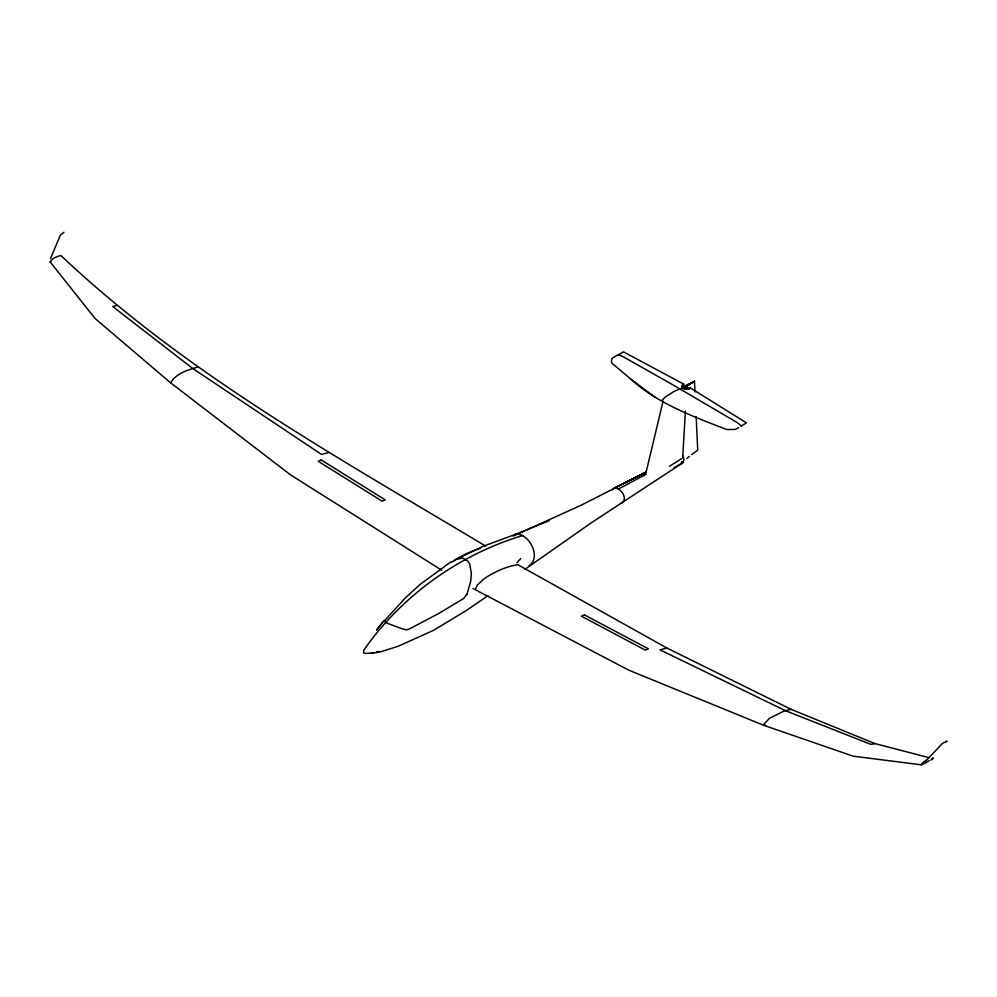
<?xml version="1.0" encoding="UTF-8"?>
<svg xmlns="http://www.w3.org/2000/svg" width="997" height="997" viewBox="0 0 997 997"><rect width="100%" height="100%" fill="white"/><g stroke="black" fill="none" stroke-linecap="round" stroke-linejoin="round"><path stroke-width="1.5" d="M441.609 570.134L290.439 474.809L170.749 382.948L95.051 318.492L50.087 261.85L52.467 259.133A29.125 15.989 -57.7 0 1 60.892 255.531C186.24 373.887 338.718 457.847 485.551 546.057M170.749 382.948C175.734 373.252 188.308 369.875 198.067 366.958M685.4 411.15L682.658 457.935M686.721 389.503L686.908 386.425L685.512 385.627M451.217 561.647L420.36 584.242L405.53 597.664L384.119 621.206L388.755 623.873L401.293 628.459L405.605 629.805L408.583 629.369L439.154 613.255L463.792 598.424L467.257 593.477L470.783 580.827L471.369 573.275L469.724 564.04L467.855 561.062L462.683 558.071L455.816 559.442L451.903 562.034M681.911 386.848L683.718 384.119L623.461 351.866L619.635 354.072M466.646 594.935L467.257 593.477M50.486 258.522L60.418 235.08L63.958 232.264M612.457 489.938L613.454 488.542L645.533 472.428L581.525 505.043L513.168 536.05M681.861 387.085A6.78 3.913 0 0 1 682.92 384.692L683.718 384.119L681.911 385.665L682.671 387.721L690.585 388.082L746.454 422.865L741.02 426.105M516.92 562.744L520.683 558.632M644.062 475.694L646.193 471.83L663.08 401.155L661.435 400.944L664.999 397.305L673.598 391.684L682.671 387.721L682.671 388.693M382.574 622.452L376.554 630.141L383.571 621.193M925.104 761.72L942.526 743.363L947.15 741.207L946.141 741.594M383.957 620.745L385.291 620.196M524.908 569.299L591.595 522.602L682.845 462.77L683.942 459.617L683.107 455.866M930.961 760.1L933.479 758.106L932.045 758.48M686.933 458.308L689.326 456.476M691.719 454.644L697.713 450.083L696.143 416.547M487.944 595.67L466.92 610.139L433.894 630.166L398.177 646.255L380.904 651.751L372.093 653.297M681.574 458.67L669.598 466.284M683.406 462.134L682.135 461.96M927.372 761.845L929.254 760.599M674.159 467.593L682.845 462.77M617.604 354.982L611.971 358.496L611.286 361.45L612.233 363.456L630.627 378.972L655.041 397.255M682.982 387.883L694.485 381.253L694.996 391.983M926.425 762.468L921.24 764.811L853.133 756.162L763.789 725.33L629.045 670.296L475.208 589.676L477.264 585.114L484.143 578.709A115.465 69.753 -62.4 0 1 517.817 564.701L666.968 648.075L791.082 709.328L874.73 743.513L929.042 757.695M738.789 427.551L735.088 429.495L726.614 429.508C692.977 416.397 658.194 403.885 630.964 379.209M646.019 472.154L614.227 488.169L615.137 488.044A9.085 5.247 60 0 1 618.327 489.116L646.243 474.148M455.816 559.442L483.508 546.157L516.434 534.006C529.743 534.018 541.346 557.585 529.22 565.648M688.291 389.329L690.585 388.082L689.588 388.543A6.78 3.913 0 0 1 684.004 389.004M516.434 534.006L514.664 534.741L549.347 520.646M522.627 535.501C458.919 554.831 401.828 595.633 363.706 650.268C364.291 652.474 360.353 654.593 373.75 652.586M328.437 452.638L321.47 454.408L192.595 368.404L112.711 306.528L116.4 305.605M666.906 648.05L659.927 649.82L785.474 710.699L870.992 744.423L875.005 743.575M791.082 709.328L784.003 711.06L769.51 718.301L764.076 723.959L763.789 725.33L765.771 725.355M376.405 651.988L379.059 651.402M620.67 503.373C626.178 502.476 624.683 494.599 621.517 491.733A9.085 5.247 60 0 0 618.327 489.116M50.087 261.85L50.835 261.85M385.814 622.39L386.462 622.539M472.964 588.492L474.36 589.227M682.135 462.72L681.425 461.96M741.344 425.819L736.92 422.404L673.449 385.154L622.789 356.515L618.551 354.446L618.551 355.393M921.24 764.811L923.509 762.032A29.125 17.597 -62.4 0 1 926.375 760.35M453.635 561.087A115.465 63.422 -57.7 0 1 480.205 548.412M694.485 381.253L683.954 388.444L682.01 387.335L694.485 381.253M321.296 459.978L318.217 461.275L382.175 501.192L385.241 499.896L321.296 459.978M584.416 614.887L581.351 616.183L645.308 650.119L648.374 648.823L584.416 614.887"/></g></svg>
